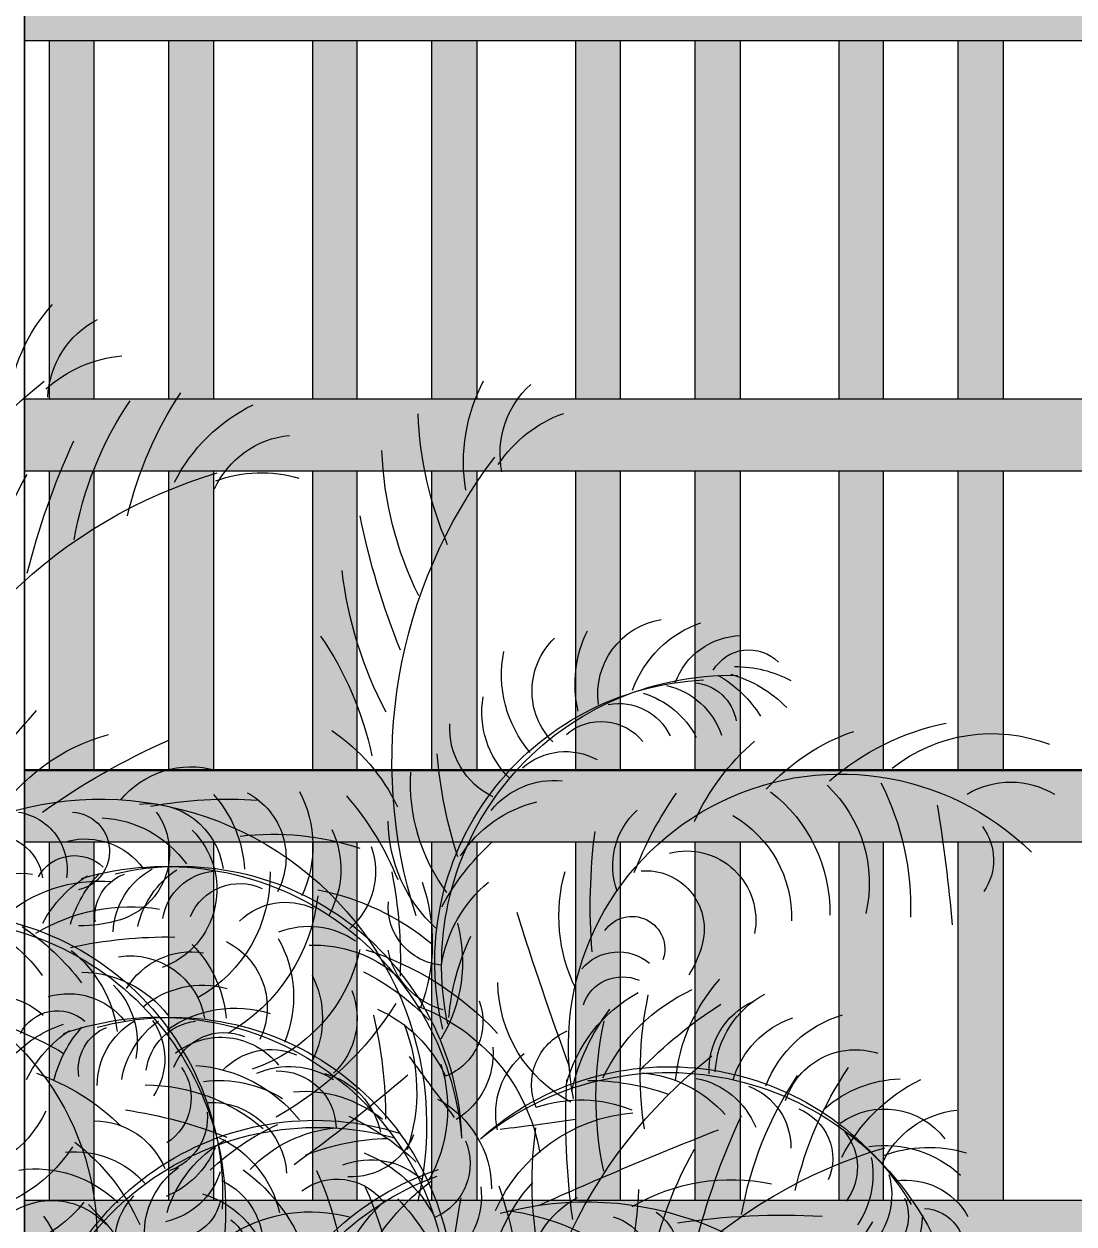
# Model space of a CAD drawing. Header units: metres. Extents: x -44 to 358, y -286 to 66.
# Drawn here: x 188.068 to 189.239, y 6.521 to 7.86 of the extents above; entities that cross this region are included whole.
import ezdxf

# ---------------------------------------------------------------- set-up
doc = ezdxf.new("R2010")
doc.units = ezdxf.units.M
doc.header["$LTSCALE"] = 0.3
doc.header["$PDMODE"] = 3
for name, color, linetype, lineweight in [('A-COLS', 7, 'Continuous', 9), ('A-DOOR', 7, 'Continuous', 5), ('A-DOOR-FRAM', 7, 'Continuous', 9), ('A-GLAZ-CURT', 7, 'Continuous', 9), ('A-GLAZ-CWMG', 7, 'Continuous', 9), ('A-WALL', 7, 'Continuous', 30), ('EL2', 135, 'Continuous', 9), ('madera', 33, 'Continuous', 0)]:
    doc.layers.add(name, color=color, linetype=linetype, lineweight=lineweight)
doc.layers.add('DIMENSIONES', color=7, linetype='Continuous')
doc.layers.add('matas', color=74, linetype='Continuous', lineweight=0, transparency=0.6)
doc.layers.add('PUERTA', color=2, linetype='Continuous', plot=False)
doc.styles.add('ESC100-2mm', font='arial.ttf', dxfattribs={"height": 0.15})
doc.dimstyles.new('DIMS100', dxfattribs={"dimtxt": 0.15, "dimasz": 0.2, "dimexe": 0.1, "dimexo": 0.1, "dimgap": 0.05, "dimtad": 2, "dimzin": 4, "dimdsep": 46, "dimtxsty": 'ESC100-2mm', "dimblk": 'DOTSMALL', "dimcen": 0.1, "dimdle": 0.1, "dimclrd": 256, "dimclre": 256, "dimclrt": 1, "dimadec": 0, "dimazin": 0, "dimtfac": 1, "dimtix": 1, "dimtmove": 2, "dimatfit": 3, "dimfxl": 1, "dimtolj": 1, "dimtzin": 0, "dimlwd": -1, "dimarcsym": 0})

# ---------------------------------------------------------------- blocks, each defined once
blk = doc.blocks.new('_DotSmall')
at = {"layer": 'PUERTA', "color": 0, "linetype": 'Continuous', "const_width": 0.5}
blk.add_lwpolyline([(-0.0625, 0, 1), (0.0625, 0, 1)], format="xyb", close=True, dxfattribs=at)
blk = doc.blocks.new('*D958')
at = {"layer": 'DEFPOINTS', "color": 0, "transparency": 16777216}
for p in [(188.6487, 15.0119), (171.9118, 5.5939), (172.5727, 5.5939)]:
    blk.add_point(p, dxfattribs=at)
at = {"layer": 'DIMENSIONES', "transparency": 16777216}
blk.add_line((171.9118, 15.1119), (171.9118, 5.4939), dxfattribs=at)
at = {"layer": 'DIMENSIONES', "lineweight": -2, "transparency": 16777216}
for p, q in [((172.0118, 15.0119), (171.9118, 15.0119)), ((172.0118, 5.5939), (171.9118, 5.5939))]:
    blk.add_line(p, q, dxfattribs=at)
at = {"layer": 'DIMENSIONES', "transparency": 16777216, "xscale": 0.2, "yscale": 0.2, "zscale": 0.2}
for p, rotation in [((171.9118, 15.0119), 90), ((171.9118, 5.5939), 270)]:
    blk.add_blockref('_DotSmall', p, dxfattribs=dict(at, rotation=rotation))
at = {"layer": 'DIMENSIONES', "color": 5, "transparency": 16777216, "insert": (171.7852, 10.3029), "char_height": 0.15, "attachment_point": 5, "rotation": 90, "style": 'ESC100-2mm'}
blk.add_mtext('\\A1;9.42', dxfattribs=at)
blk = doc.blocks.new('A$C65AF79D4')
at = {"layer": 'matas'}
for centre, radius, start, end in [((1200.9, 2306.3), 204.9, 5.2091, 42.0881), ((1249.9, 2329.7), 108.7, 2.8748, 62.3698), ((1257.3, 2230.3), 153.9, 47.8771, 84.7202), ((719.8, 2269.2), 108.7, 348.52, 48.015), ((666.5, 2258.7), 204.9, 350.8543, 27.7332), ((996.1, 1891.3), 590, 356.5728, 51.6083), ((837.4, 2096.4), 439, 13.1208, 33.7447), ((1027.5, 2142.2), 204.9, 26.9951, 63.8741), ((914.7, 2096.3), 419, 9.821, 34.0275), ((702.3, 2171.1), 153.9, 33.5222, 70.3653), ((486, 2333.7), 439, 336.9799, 357.6038), ((1064.3, 2182.1), 108.7, 24.6609, 84.1559), ((535.6, 1917.5), 872.8, 13.9938, 24.8094), ((548.3, 2288.1), 419, 333.6802, 357.8866), ((365.2, 1907.4), 590, 342.218, 37.2534), ((1108, 2092.6), 153.9, 69.6631, 106.5062), ((991.3, 1680.8), 590, 18.3589, 73.3943), ((977.7, 2014.3), 465.8, 8.0967, 29.6144), ((136.7, 2367.3), 872.8, 337.8529, 348.6685), ((550.8, 2184.7), 465.8, 331.9559, 353.4735), ((551.4, 1948), 129.5, 19.6547, 71.1704), ((625.5, 1986.9), 88.6, 352.1592, 80.7272), ((544.5, 1971.8), 83.8, 19.9483, 88.5078), ((599.8, 1998.9), 140.9, 346.9363, 26.2642), ((1359.7, 1834.6), 389.2, 145.5057, 168.1427), ((705.2, 1990.6), 85.9, 315.9215, 45.9663), ((536.9, 1990.5), 48.4, 30.1694, 135.3023), ((688.2, 2009.3), 138.7, 319.1654, 11.4922), ((553.1, 1881.2), 138, 89.7249, 118.1651), ((597.8, 1869.2), 146.4, 105.6262, 135.8772), ((646.5, 1883.5), 145.5, 120.3021, 147.7859), ((557.7, 1669.7), 339.3, 348.1446, 91.2295), ((604.7, 1946.9), 53.4, 94.4806, 170.6852), ((574.4, 1673.3), 330.6, 346.1854, 87.2635), ((652.6, 1911.3), 87.8, 102.5499, 161.8413), ((692.3, 1886.9), 106, 107.2773, 152.0506), ((740.7, 1965.9), 109.2, 314.5319, 9.3876), ((689.3, 1909.6), 66.3, 79.1062, 154.7686), ((-2378.9, -1334.7), 4997.2, 38.7401, 41.3644), ((246.5, 1661.6), 297.4, 48.7758, 78.4566), ((332.5, 1708.5), 248.6, 42.1907, 70.7976), ((710.2, 1892.1), 62.7, 49.5215, 141.3624), ((798.8, 1946.7), 88.6, 295.3285, 3.5144), ((1150.7, 1758.5), 223.8, 123.9318, 154.4648), ((252.5, 1753.1), 187.6, 51.5901, 111.0854), ((354.1, 1726), 270.9, 24.352, 49.3909), ((884.3, 1178.5), 824.4, 54.3706, 66.1781), ((1226.4, 1717.4), 230.5, 32.6053, 74.6687), ((751.7, 1842.8), 76.8, 48.6926, 118.7456), ((372.8, 1960.3), 531.2, 342.0282, 355.3213), ((1190.8, 1795.2), 106.6, 39.2112, 106.1063), ((429.8, 1574.6), 318.7, 348.8402, 134.6096), ((765, 1790.1), 95.7, 39.2968, 95.4819), ((717.9, 1883.1), 215.6, 323.3826, 3.3335), ((230.5, 1784.5), 99.3, 59.2063, 121.1572), ((670.2, 1737.6), 322.5, 153.1864, 182.1263), ((554.4, 1765.3), 158.4, 133.4271, 192.9223), ((621.4, 1730.7), 179.3, 127.7231, 180.8711), ((274.2, 1626.4), 425, 20.8683, 35.1075), ((1186.6, 1808.8), 138.7, 152.6004, 204.9272), ((1165.2, 1795.6), 85.9, 118.1264, 208.1711), ((2104.4, 1562.8), 1812, 170.6603, 175.1334), ((752.1, 1718.6), 145.8, 32.7526, 76.7092), ((1297, 1481.4), 382.4, 47.675, 193.4443), ((1271.7, 1638.8), 348.7, 139.0081, 157.9474), ((1147.1, 1353.8), 510, 79.703, 93.9422), ((1268.8, 1774.6), 140.9, 137.8284, 177.1563), ((1240.8, 1770.1), 88.6, 83.3655, 171.9334), ((624.4, 1725.7), 137.2, 119.954, 181.9048), ((607.7, 1785.7), 88.9, 340.3764, 47.2716), ((1297.8, 1800.7), 82, 144.2541, 252.6427), ((1332.2, 1802.6), 46.1, 93.356, 257.8398), ((1403.1, 1782), 67.4, 98.9374, 188.9654), ((316.2, 1792.3), 65.8, 143.3298, 214.0989), ((786.5, 1840), 173.2, 312.6012, 359.291), ((1301.4, 1712.5), 129.5, 92.9222, 144.4379), ((35.9, 1738.2), 687, 355.5359, 7.3434), ((1094.5, 1497.7), 325.1, 83.1868, 108.2256), ((1124.3, 1781.5), 109.2, 154.705, 209.5607), ((1258, 1758.1), 97.7, 134.7075, 249.8404), ((1314.6, 1733.4), 83.8, 75.5848, 144.1444), ((1422, 1764), 57.9, 77.3653, 172.5769), ((610.3, 1721.7), 81.4, 75.8728, 191.0057), ((644.5, 1603), 285.9, 28.0585, 47.3288), ((1063.1, 1779), 88.6, 160.5782, 228.7641), ((1327, 1749.3), 48.4, 28.7904, 133.9232), ((657.8, 1711.7), 68.3, 85.4194, 193.8079), ((567.6, 1726.6), 192.1, 333.7706, 15.8339), ((1204, 1454.5), 330.6, 76.8291, 177.9073), ((1220.6, 1436.7), 348.3, 73.5747, 175.0661), ((1476.5, 1675.3), 531.2, 168.7713, 182.0644), ((1262.7, 1775), 164.7, 178.7887, 240.7396), ((1158.3, 1713.3), 66.3, 9.324, 84.9864), ((1149.2, 1692.3), 106, 12.0421, 56.8154), ((1194.1, 1704.8), 87.8, 2.2514, 61.5427), ((1249.9, 1726), 53.4, 353.4074, 69.612), ((1192.3, 1676.5), 145.5, 16.3067, 43.7906), ((1235.2, 1649.3), 146.4, 28.2155, 58.4665), ((1389.2, 1708.7), 68.4, 10.7733, 100.7824), ((739.5, 1644.1), 159.8, 9.0852, 50.0839), ((1123.5, 1695.6), 215.6, 160.7592, 200.7101), ((1133.4, 1702.2), 62.7, 22.7302, 114.5711), ((1297.4, 1594.6), 173.2, 48.2361, 94.9259), ((1099, 1464.7), 298.3, 101.0254, 129.6323), ((1255.7, 1775), 215.1, 186.5578, 239.7058), ((-3163.5, 2981.3), 4164.3, 339.9054, 342.5296), ((891.1, 1737.4), 68.4, 275.1384, 5.1474), ((1079.9, 1666.1), 76.8, 45.3471, 115.4), ((1484.2, 1399.9), 330.6, 81.8203, 182.8985), ((1261.3, 1522), 215.6, 59.0175, 98.9684), ((674, 1688), 38.4, 34.5212, 199.0051), ((1045.7, 1673), 173.2, 164.8016, 211.4914), ((1489.4, 1383.5), 339.3, 83.7795, 186.8644), ((1319.5, 1869.9), 154.5, 252.6427, 271.1094), ((1497, 1567), 159.8, 104.7201, 145.7188), ((615.3, 1585.3), 274.2, 4.7294, 25.4537), ((1052.7, 1619.1), 95.7, 68.6107, 124.7958), ((1218.3, 1171.1), 531.2, 77.6632, 90.9562), ((1547.2, 1476.5), 285.9, 123.6935, 142.9638), ((716.5, 1726.1), 128.8, 193.8079, 212.2747), ((1045.5, 1546.9), 145.8, 87.3834, 131.34), ((1209.1, 1632.2), 138.7, 150.4675, 202.7943), ((1187.2, 1619.7), 85.9, 115.9935, 206.0382), ((1289.9, 1594.9), 140.9, 135.6956, 175.0235), ((689.9, 1628.6), 56.2, 40.1027, 130.1306), ((1093.8, 1347.2), 356.9, 107.6105, 137.2914), ((871.2, 1703.8), 90.1, 285.5473, 349.0911), ((1178.6, 1727.8), 190.1, 192.2619, 251.757), ((1261.9, 1591.5), 88.6, 81.2326, 169.8005), ((1190.1, 1596.3), 88.6, 30.9634, 99.1493), ((1421.6, 1572.2), 145.8, 128.3876, 172.3442), ((1117.3, 1406.2), 285.9, 116.7638, 136.0341), ((1320.3, 1531.6), 129.5, 90.7893, 142.305), ((1619.4, 1350.1), 318.7, 74.0729, 219.8422), ((418.9, 1515.4), 204.9, 5.2091, 42.0881), ((685.2, 1607.3), 48.3, 18.5305, 113.7422), ((670.3, 1650.6), 160.8, 297.8691, 359.4469), ((1145.8, 1607.1), 109.2, 152.5721, 207.4279), ((1176.7, 1536.6), 109.2, 50.1668, 105.0225), ((1349.2, 1578.1), 95.7, 134.9317, 191.1169), ((467.9, 1538.8), 108.7, 2.8748, 62.3698), ((513.2, 1444.8), 215.6, 25.331, 65.2819), ((225.4, 1543.4), 439, 351.3348, 11.9587), ((583.5, 1485.2), 173.2, 14.5496, 61.2394), ((1084.6, 1606.9), 88.6, 158.4453, 226.6312), ((1334.2, 1552), 83.8, 73.4519, 142.0115), ((1423.9, 1545), 88.9, 65.6091, 132.5042), ((495.1, 1546.2), 88.6, 357.2769, 65.4628), ((282.7, 1176.7), 531.2, 43.9766, 57.2697), ((505.9, 1469.5), 244.1, 12.3107, 37.3493), ((1003.6, 1410.3), 225.1, 110.4249, 169.9201), ((917, 1603), 68.4, 158.9452, 248.9543), ((1037.3, 1471.7), 159.8, 114.0087, 155.0074), ((1278.9, 1829.5), 387, 212.0211, 240.9611), ((1138.7, 1480.1), 138.7, 54.8004, 107.1271), ((387.9, 1478), 138.7, 21.1139, 73.4406), ((450.8, 1503.9), 109.2, 16.4803, 71.336), ((1213.3, 1277.5), 330.6, 74.6962, 175.7744), ((1228.1, 1268.9), 339.3, 70.7302, 173.8152), ((1493.8, 1488), 531.2, 166.6384, 179.9315), ((1177.2, 1537.8), 66.3, 7.1912, 82.8535), ((1298.1, 1559.6), 76.8, 144.3276, 214.3805), ((1167.4, 1517.1), 106, 9.9092, 54.6825), ((1212.7, 1527.9), 87.8, 0.1185, 59.4098), ((1347.2, 1567.5), 48.4, 26.6575, 131.7904), ((1554.9, 1199.4), 425, 106.1009, 120.3401), ((297.2, 1514.6), 419, 348.035, 12.2414), ((723.2, 1529.2), 68.4, 337.0868, 67.0959), ((1141.8, 1521.4), 215.6, 158.6263, 198.5772), ((1151.9, 1527.6), 62.7, 20.5973, 112.4383), ((1269.3, 1547), 53.4, 351.2746, 67.4792), ((1209.8, 1499.7), 145.5, 14.1738, 41.6577), ((1251.7, 1470.9), 146.4, 26.0826, 56.3336), ((1298, 1468.5), 138, 43.7946, 72.2348), ((1155.5, 1498.8), 85.9, 51.5565, 141.6012), ((412.3, 1484.2), 85.9, 17.87, 107.9147), ((214.1, 1100.4), 590, 356.5728, 51.6083), ((743.5, 1495.8), 90.1, 347.4958, 51.0395), ((926.9, 1565.2), 90.1, 175.0015, 238.5453), ((-1714.8, 3469.4), 3264.5, 322.6928, 324.2547), ((1097.2, 1493.5), 76.8, 43.2142, 113.2671), ((630.9, 1219.6), 330.6, 48.1338, 149.212), ((55.4, 1305.5), 439, 13.1208, 33.7447), ((1063.2, 1501.7), 173.2, 162.6688, 209.3586), ((1075.4, 1454.8), 95.7, 66.4778, 122.6629), ((1198.1, 1379.1), 173.2, 94.3596, 141.0494), ((1253.1, 1513.5), 62.7, 145.1564, 236.9974), ((632.2, 1195.2), 348.3, 50.9749, 152.4663), ((245.5, 1351.3), 204.9, 26.9951, 63.8741), ((355.5, 1395.1), 140.9, 48.8847, 88.2126), ((132.7, 1305.4), 419, 9.821, 34.0275), ((617.4, 1442.7), 95.7, 101.2452, 157.4304), ((674.4, 1397.7), 145.8, 94.7011, 138.6576), ((725.8, 1248.3), 285.9, 90.0069, 109.2773), ((-121.3, 1489.3), 872.8, 352.2078, 3.0234), ((2349, 3193.5), 2174.4, 229.4951, 233.9681), ((1056.8, 1454.9), 90.1, 104.5595, 168.1032), ((1089.1, 1476.9), 68.4, 88.5031, 178.5122), ((1157.7, 1393.2), 140.9, 82.5712, 121.8991), ((1462.3, 1287.3), 270.9, 109.5847, 134.6235), ((564.7, 1455.7), 76.8, 110.6411, 180.694), ((1058.4, 1375.6), 145.8, 85.2505, 129.2071), ((1245.4, 1313.3), 215.6, 90.3171, 130.268), ((734.2, 1351.5), 159.8, 71.0336, 112.0323), ((957.7, 1407.1), 119.1, 118.0411, 179.9919), ((1167.1, 1419.9), 88.6, 87.7942, 176.3621), ((282.3, 1391.2), 108.7, 24.6609, 84.1559), ((378.1, 1412.1), 88.6, 54.1077, 142.6756), ((501.6, 1442.3), 62.7, 111.4699, 203.3109), ((-246.4, 1126.6), 872.8, 13.9938, 24.8094), ((657.4, 1303.8), 192.9, 23.807, 85.3848), ((1124.9, 1232.3), 285.9, 114.6309, 133.9012), ((1344.5, 973.9), 531.2, 98.3293, 111.6224), ((1237.7, 1491), 66.3, 174.7411, 250.4035), ((1485, 1556.6), 137.2, 205.1866, 267.1375), ((1206.5, 4719.2), 3264.5, 261.7864, 263.3482), ((325.2, 1415.1), 465.8, 346.3107, 7.8284), ((1045.2, 1156.8), 330.6, 6.387, 107.4652), ((1042.7, 1139.8), 339.3, 2.4211, 105.506), ((1005.6, 1319.6), 159.8, 43.5667, 84.5654), ((970.6, 1222.2), 285.9, 46.3217, 65.5921), ((1303.8, 1398.1), 88.6, 90.1362, 158.3221), ((476.3, 1432.1), 66.3, 141.0546, 216.717), ((-1261.3, -3172.1), 4997.2, 65.8433, 68.4675), ((932, 1436.5), 68.4, 156.8123, 246.8214), ((1002.9, 1500), 78.9, 202.1645, 272.9337), ((954.8, 1192), 274.2, 68.1969, 88.9212), ((1213, 1349.9), 129.5, 115.2896, 166.8053), ((1079.2, 1337), 145.8, 16.9414, 60.8979), ((326, 1301.7), 153.9, 69.6631, 106.5062), ((377.5, 1328.4), 129.5, 81.6031, 133.1188), ((209.3, 889.9), 590, 18.3589, 73.3943), ((195.7, 1223.4), 465.8, 8.0967, 29.6144), ((1047.3, 1300.8), 159.8, 111.8758, 152.8745), ((1260, 1496.2), 106, 202.9122, 247.6855), ((1326.6, 1341.3), 109.2, 84.263, 139.1187), ((1477.9, 1264.3), 248.6, 127.4233, 156.0302), ((1479.8, 1554), 179.3, 212.9558, 266.1037), ((497.8, 1424), 106, 169.2257, 213.999), ((980.4, 1351.1), 90.1, 68.822, 132.3658), ((457.6, 1400.4), 87.8, 164.4983, 223.7897), ((796.9, 1115.9), 330.6, 330.6496, 71.7278), ((785, 1103.6), 339.3, 326.6836, 69.7686), ((1444.7, 1250.6), 439, 156.0737, 176.6976), ((1249.6, 1263.3), 204.9, 125.9443, 162.8233), ((1239.7, 1454.2), 87.8, 198.1848, 257.4762), ((1149.6, 1354.4), 95.7, 358.1686, 54.3538), ((1373.3, 1291.7), 138.7, 82.1584, 134.4851), ((353.3, 1333.5), 83.8, 81.8967, 150.4562), ((557.6, 1187.3), 230.5, 59.7085, 101.7719), ((638.3, 1277.2), 204.9, 5.2091, 42.0881), ((1195.6, 1276.4), 389.2, 159.8606, 182.4975), ((940.5, 1398.4), 90.1, 172.8686, 236.4124), ((744.1, 1197.2), 274.2, 32.4594, 53.1838), ((1368.6, 1237.3), 419, 155.791, 179.9974), ((1019.5, 1350.1), 68.4, 52.7657, 142.7748), ((1190.1, 1340.7), 83.8, 115.5832, 184.1427), ((403.6, 1374.9), 53.4, 156.429, 232.6336), ((1055.4, 1417.6), 389.2, 181.6466, 204.2836), ((687.3, 1300.5), 108.7, 2.8748, 62.3698), ((444.7, 1305.1), 439, 351.3348, 11.9587), ((1147.2, 1206.5), 274.2, 136.506, 157.2304), ((1206.5, 1296.4), 108.7, 105.6626, 165.1576), ((1208.9, 1403.1), 53.4, 190.1155, 266.3201), ((1203.1, 1344.5), 76.8, 334.905, 44.9579), ((1353.6, 1307.5), 85.9, 47.6843, 137.729), ((333.3, 1335.7), 48.4, 92.1178, 197.2507), ((727.9, 1009.4), 382.4, 74.7781, 220.5475), ((685.4, 1325.4), 67.4, 126.0406, 216.0685), ((860.2, 1091.6), 292.9, 98.2486, 123.2872), ((859.8, 1271.2), 159.8, 7.8292, 48.8279), ((1050.8, 1207), 173.2, 58.6222, 105.312), ((1517.5, 1174.7), 297.4, 134.0084, 163.6893), ((1439.8, 1490.2), 158.4, 218.6598, 278.1549), ((479.2, 1382.1), 145.5, 182.2505, 209.7343), ((26.8, 1124.4), 439, 13.1208, 33.7447), ((498.6, 551.8), 824.4, 81.4738, 93.2813), ((710.5, 1318), 57.9, 104.4684, 199.6801), ((1172.2, 1331.4), 48.4, 125.8043, 230.9372), ((1531.2, 1257.7), 204.9, 145.0462, 181.9252)]:
    blk.add_arc(centre, radius, start, end, dxfattribs=at)

msp = doc.modelspace()

# ---------------------------------------------------------------- hatches: boundary and pattern name
at = {"layer": 'madera', "transparency": 33554551}
h = msp.add_hatch(color=256, dxfattribs=at)
h.dxf.hatch_style = 1
h.paths.add_polyline_path([(190.0357707, 7.8412887), (189.9899805, 7.8412887), (189.9899805, 7.4412887), (190.0357707, 7.4412887)])
h.paths.add_polyline_path([(189.9067015, 7.8412887), (189.8566685, 7.8412887), (189.8566685, 7.4412887), (189.9067015, 7.4412887)])
h.paths.add_polyline_path([(190.0357707, 7.3612887), (189.9899805, 7.3612887), (189.9899805, 7.0274649), (190.0357707, 7.0274649)])
h.paths.add_polyline_path([(189.9067015, 7.3612887), (189.8566685, 7.3612887), (189.8566685, 7.0274649), (189.9067015, 7.0274649)])
h.paths.add_polyline_path([(189.746612, 7.3612887), (189.6965791, 7.3612887), (189.6965791, 7.0274649), (189.746612, 7.0274649)])
h.paths.add_polyline_path([(189.746612, 7.8412887), (189.6965791, 7.8412887), (189.6965791, 7.4412887), (189.746612, 7.4412887)])
h.paths.add_polyline_path([(189.6133001, 7.8412887), (189.5632671, 7.8412887), (189.5632671, 7.4412887), (189.6133001, 7.4412887)])
h.paths.add_polyline_path([(189.6133001, 7.3612887), (189.5632671, 7.3612887), (189.5632671, 7.0274649), (189.6133001, 7.0274649)])
h.paths.add_polyline_path([(189.4532106, 7.3612887), (189.4031777, 7.3612887), (189.4031777, 7.0274649), (189.4532106, 7.0274649)])
h.paths.add_polyline_path([(189.4532106, 7.8412887), (189.4031777, 7.8412887), (189.4031777, 7.4412887), (189.4532106, 7.4412887)])
h.paths.add_polyline_path([(189.3198987, 7.8412887), (189.2698657, 7.8412887), (189.2698657, 7.4412887), (189.3198987, 7.4412887)])
h.paths.add_polyline_path([(189.3198987, 7.3612887), (189.2698657, 7.3612887), (189.2698657, 7.0274649), (189.3198987, 7.0274649)])
h.paths.add_polyline_path([(189.1598092, 7.3612887), (189.1097763, 7.3612887), (189.1097763, 7.0274649), (189.1598092, 7.0274649)])
h.paths.add_polyline_path([(189.1598092, 7.8412887), (189.1097763, 7.8412887), (189.1097763, 7.4412887), (189.1598092, 7.4412887)])
h.paths.add_polyline_path([(189.0264973, 7.8412887), (188.9764643, 7.8412887), (188.9764643, 7.4412887), (189.0264973, 7.4412887)])
h.paths.add_polyline_path([(189.0264973, 7.3612887), (188.9764643, 7.3612887), (188.9764643, 7.0274649), (189.0264973, 7.0274649)])
h.paths.add_polyline_path([(188.8664078, 7.3612887), (188.8163749, 7.3612887), (188.8163749, 7.0274649), (188.8664078, 7.0274649)])
h.paths.add_polyline_path([(188.8664078, 7.8412887), (188.8163749, 7.8412887), (188.8163749, 7.4412887), (188.8664078, 7.4412887)])
h.paths.add_polyline_path([(188.7330959, 7.8412887), (188.6830629, 7.8412887), (188.6830629, 7.4412887), (188.7330959, 7.4412887)])
h.paths.add_polyline_path([(188.7330959, 7.3612887), (188.6830629, 7.3612887), (188.6830629, 7.0274649), (188.7330959, 7.0274649)])
h.paths.add_polyline_path([(188.5730064, 7.3612887), (188.5229735, 7.3612887), (188.5229735, 7.0274649), (188.5730064, 7.0274649)])
h.paths.add_polyline_path([(188.5730064, 7.8412887), (188.5229735, 7.8412887), (188.5229735, 7.4412887), (188.5730064, 7.4412887)])
h.paths.add_polyline_path([(188.4396945, 7.3612887), (188.3896615, 7.3612887), (188.3896615, 7.0274649), (188.4396945, 7.0274649)])
h.paths.add_polyline_path([(188.4396945, 7.8412887), (188.3896615, 7.8412887), (188.3896615, 7.4412887), (188.4396945, 7.4412887)])
h.paths.add_polyline_path([(188.279605, 7.8412887), (188.2295721, 7.8412887), (188.2295721, 7.4412887), (188.279605, 7.4412887)])
h.paths.add_polyline_path([(188.279605, 7.3612887), (188.2295721, 7.3612887), (188.2295721, 7.0274649), (188.279605, 7.0274649)])
h.paths.add_polyline_path([(188.1462931, 7.3612887), (188.0962601, 7.3612887), (188.0962601, 7.0274649), (188.1462931, 7.0274649)])
h.paths.add_polyline_path([(188.1462931, 7.8412887), (188.0962601, 7.8412887), (188.0962601, 7.4412887), (188.1462931, 7.4412887)])
h.paths.add_polyline_path([(188.068746, 7.9212887), (188.068746, 7.8412887), (188.1462931, 7.8412887), (188.2295721, 7.8412887), (188.279605, 7.8412887), (188.3346333, 7.8412887), (188.3896615, 7.8412887), (188.4396945, 7.8412887), (188.5229735, 7.8412887), (188.5730064, 7.8412887), (188.6280347, 7.8412887), (188.6830629, 7.8412887), (188.7330959, 7.8412887), (188.8163749, 7.8412887), (188.8664078, 7.8412887), (188.9214361, 7.8412887), (188.9764643, 7.8412887), (189.0264973, 7.8412887), (189.1097763, 7.8412887), (189.1598092, 7.8412887), (189.2148375, 7.8412887), (189.2698657, 7.8412887), (189.3198987, 7.8412887), (189.4031777, 7.8412887), (189.4532106, 7.8412887), (189.5082389, 7.8412887), (189.5632671, 7.8412887), (189.6133001, 7.8412887), (189.6965791, 7.8412887), (189.746612, 7.8412887), (189.8016403, 7.8412887), (189.8566685, 7.8412887), (189.9067015, 7.8412887), (189.9899805, 7.8412887), (190.0632848, 7.8412887), (190.0632848, 7.9212887)])
h.paths.add_polyline_path([(188.068746, 7.4412887), (188.068746, 7.3612887), (188.1462931, 7.3612887), (188.2295721, 7.3612887), (188.279605, 7.3612887), (188.3346333, 7.3612887), (188.3896615, 7.3612887), (188.4396945, 7.3612887), (188.5229735, 7.3612887), (188.5730064, 7.3612887), (188.6280347, 7.3612887), (188.6830629, 7.3612887), (188.7330959, 7.3612887), (188.8163749, 7.3612887), (188.8664078, 7.3612887), (188.9214361, 7.3612887), (188.9764643, 7.3612887), (189.0264973, 7.3612887), (189.1097763, 7.3612887), (189.1598092, 7.3612887), (189.2148375, 7.3612887), (189.2698657, 7.3612887), (189.3198987, 7.3612887), (189.4031777, 7.3612887), (189.4532106, 7.3612887), (189.5082389, 7.3612887), (189.5632671, 7.3612887), (189.6133001, 7.3612887), (189.6965791, 7.3612887), (189.746612, 7.3612887), (189.8016403, 7.3612887), (189.8566685, 7.3612887), (189.9067015, 7.3612887), (189.9899805, 7.3612887), (190.0632848, 7.3612887), (190.0632848, 7.4412887), (189.9899805, 7.4412887), (189.9067015, 7.4412887), (189.8566685, 7.4412887), (189.8016403, 7.4412887), (189.746612, 7.4412887), (189.6965791, 7.4412887), (189.6133001, 7.4412887), (189.5632671, 7.4412887), (189.5082389, 7.4412887), (189.4532106, 7.4412887), (189.4031777, 7.4412887), (189.3198987, 7.4412887), (189.2698657, 7.4412887), (189.2148375, 7.4412887), (189.1598092, 7.4412887), (189.1097763, 7.4412887), (189.0264973, 7.4412887), (188.9764643, 7.4412887), (188.9214361, 7.4412887), (188.8664078, 7.4412887), (188.8163749, 7.4412887), (188.7330959, 7.4412887), (188.6830629, 7.4412887), (188.6280347, 7.4412887), (188.5730064, 7.4412887), (188.5229735, 7.4412887), (188.4396945, 7.4412887), (188.3896615, 7.4412887), (188.3346333, 7.4412887), (188.279605, 7.4412887), (188.2295721, 7.4412887), (188.1462931, 7.4412887)])
h = msp.add_hatch(color=256, dxfattribs=at)
h.dxf.hatch_style = 1
h.paths.add_polyline_path([(190.0357707, 6.9474649), (189.9899805, 6.9474649), (189.9899805, 6.5474649), (190.0357707, 6.5474649)])
h.paths.add_polyline_path([(189.9067015, 6.9474649), (189.8566685, 6.9474649), (189.8566685, 6.5474649), (189.9067015, 6.5474649)])
h.paths.add_polyline_path([(190.0357707, 6.4674649), (189.9899805, 6.4674649), (189.9899805, 6.0951125), (190.0357707, 6.0951125)])
h.paths.add_polyline_path([(189.9067015, 6.4674649), (189.8566685, 6.4674649), (189.8566685, 6.0951125), (189.9067015, 6.0951125)])
h.paths.add_polyline_path([(189.746612, 6.4674649), (189.6965791, 6.4674649), (189.6965791, 6.0951125), (189.746612, 6.0951125)])
h.paths.add_polyline_path([(189.746612, 6.9474649), (189.6965791, 6.9474649), (189.6965791, 6.5474649), (189.746612, 6.5474649)])
h.paths.add_polyline_path([(189.6133001, 6.9474649), (189.5632671, 6.9474649), (189.5632671, 6.5474649), (189.6133001, 6.5474649)])
h.paths.add_polyline_path([(189.6133001, 6.4674649), (189.5632671, 6.4674649), (189.5632671, 6.0951125), (189.6133001, 6.0951125)])
h.paths.add_polyline_path([(189.4532106, 6.4674649), (189.4031777, 6.4674649), (189.4031777, 6.0951125), (189.4532106, 6.0951125)])
h.paths.add_polyline_path([(189.4532106, 6.9474649), (189.4031777, 6.9474649), (189.4031777, 6.5474649), (189.4532106, 6.5474649)])
h.paths.add_polyline_path([(189.3198987, 6.9474649), (189.2698657, 6.9474649), (189.2698657, 6.5474649), (189.3198987, 6.5474649)])
h.paths.add_polyline_path([(189.3198987, 6.4674649), (189.2698657, 6.4674649), (189.2698657, 6.0951125), (189.3198987, 6.0951125)])
h.paths.add_polyline_path([(189.1598092, 6.4674649), (189.1097763, 6.4674649), (189.1097763, 6.0951125), (189.1598092, 6.0951125)])
h.paths.add_polyline_path([(189.1598092, 6.9474649), (189.1097763, 6.9474649), (189.1097763, 6.5474649), (189.1598092, 6.5474649)])
h.paths.add_polyline_path([(189.0264973, 6.9474649), (188.9764643, 6.9474649), (188.9764643, 6.5474649), (189.0264973, 6.5474649)])
h.paths.add_polyline_path([(189.0264973, 6.4674649), (188.9764643, 6.4674649), (188.9764643, 6.0951125), (189.0264973, 6.0951125)])
h.paths.add_polyline_path([(188.8664078, 6.4674649), (188.8163749, 6.4674649), (188.8163749, 6.0951125), (188.8664078, 6.0951125)])
h.paths.add_polyline_path([(188.8664078, 6.9474649), (188.8163749, 6.9474649), (188.8163749, 6.5474649), (188.8664078, 6.5474649)])
h.paths.add_polyline_path([(188.7330959, 6.9474649), (188.6830629, 6.9474649), (188.6830629, 6.5474649), (188.7330959, 6.5474649)])
h.paths.add_polyline_path([(188.7330959, 6.4674649), (188.6830629, 6.4674649), (188.6830629, 6.0951125), (188.7330959, 6.0951125)])
h.paths.add_polyline_path([(188.5730064, 6.4674649), (188.5229735, 6.4674649), (188.5229735, 6.0951125), (188.5730064, 6.0951125)])
h.paths.add_polyline_path([(188.5730064, 6.9474649), (188.5229735, 6.9474649), (188.5229735, 6.5474649), (188.5730064, 6.5474649)])
h.paths.add_polyline_path([(188.4396945, 6.4674649), (188.3896615, 6.4674649), (188.3896615, 6.0951125), (188.4396945, 6.0951125)])
h.paths.add_polyline_path([(188.4396945, 6.9474649), (188.3896615, 6.9474649), (188.3896615, 6.5474649), (188.4396945, 6.5474649)])
h.paths.add_polyline_path([(188.279605, 6.9474649), (188.2295721, 6.9474649), (188.2295721, 6.5474649), (188.279605, 6.5474649)])
h.paths.add_polyline_path([(188.279605, 6.4674649), (188.2295721, 6.4674649), (188.2295721, 6.0951125), (188.279605, 6.0951125)])
h.paths.add_polyline_path([(188.1462931, 6.4674649), (188.0962601, 6.4674649), (188.0962601, 6.0951125), (188.1462931, 6.0951125)])
h.paths.add_polyline_path([(188.1462931, 6.9474649), (188.0962601, 6.9474649), (188.0962601, 6.5474649), (188.1462931, 6.5474649)])
h.paths.add_polyline_path([(188.068746, 7.0274649), (188.068746, 6.9474649), (188.1462931, 6.9474649), (188.2295721, 6.9474649), (188.279605, 6.9474649), (188.3346333, 6.9474649), (188.3896615, 6.9474649), (188.4396945, 6.9474649), (188.5229735, 6.9474649), (188.5730064, 6.9474649), (188.6280347, 6.9474649), (188.6830629, 6.9474649), (188.7330959, 6.9474649), (188.8163749, 6.9474649), (188.8664078, 6.9474649), (188.9214361, 6.9474649), (188.9764643, 6.9474649), (189.0264973, 6.9474649), (189.1097763, 6.9474649), (189.1598092, 6.9474649), (189.2148375, 6.9474649), (189.2698657, 6.9474649), (189.3198987, 6.9474649), (189.4031777, 6.9474649), (189.4532106, 6.9474649), (189.5082389, 6.9474649), (189.5632671, 6.9474649), (189.6133001, 6.9474649), (189.6965791, 6.9474649), (189.746612, 6.9474649), (189.8016403, 6.9474649), (189.8566685, 6.9474649), (189.9067015, 6.9474649), (189.9899805, 6.9474649), (190.0632848, 6.9474649), (190.0632848, 7.0274649)])
h.paths.add_polyline_path([(188.068746, 6.5474649), (188.068746, 6.4674649), (188.1462931, 6.4674649), (188.2295721, 6.4674649), (188.279605, 6.4674649), (188.3346333, 6.4674649), (188.3896615, 6.4674649), (188.4396945, 6.4674649), (188.5229735, 6.4674649), (188.5730064, 6.4674649), (188.6280347, 6.4674649), (188.6830629, 6.4674649), (188.7330959, 6.4674649), (188.8163749, 6.4674649), (188.8664078, 6.4674649), (188.9214361, 6.4674649), (188.9764643, 6.4674649), (189.0264973, 6.4674649), (189.1097763, 6.4674649), (189.1598092, 6.4674649), (189.2148375, 6.4674649), (189.2698657, 6.4674649), (189.3198987, 6.4674649), (189.4031777, 6.4674649), (189.4532106, 6.4674649), (189.5082389, 6.4674649), (189.5632671, 6.4674649), (189.6133001, 6.4674649), (189.6965791, 6.4674649), (189.746612, 6.4674649), (189.8016403, 6.4674649), (189.8566685, 6.4674649), (189.9067015, 6.4674649), (189.9899805, 6.4674649), (190.0632848, 6.4674649), (190.0632848, 6.5474649), (189.9899805, 6.5474649), (189.9067015, 6.5474649), (189.8566685, 6.5474649), (189.8016403, 6.5474649), (189.746612, 6.5474649), (189.6965791, 6.5474649), (189.6133001, 6.5474649), (189.5632671, 6.5474649), (189.5082389, 6.5474649), (189.4532106, 6.5474649), (189.4031777, 6.5474649), (189.3198987, 6.5474649), (189.2698657, 6.5474649), (189.2148375, 6.5474649), (189.1598092, 6.5474649), (189.1097763, 6.5474649), (189.0264973, 6.5474649), (188.9764643, 6.5474649), (188.9214361, 6.5474649), (188.8664078, 6.5474649), (188.8163749, 6.5474649), (188.7330959, 6.5474649), (188.6830629, 6.5474649), (188.6280347, 6.5474649), (188.5730064, 6.5474649), (188.5229735, 6.5474649), (188.4396945, 6.5474649), (188.3896615, 6.5474649), (188.3346333, 6.5474649), (188.279605, 6.5474649), (188.2295721, 6.5474649), (188.1462931, 6.5474649)])

# ---------------------------------------------------------------- linework, layer by layer
at = {"layer": 'A-COLS'}
msp.add_line((188.068746, 5.5939341), (188.068746, 8.7939341), dxfattribs=at)
at = {"layer": 'A-DOOR'}
msp.add_line((188.3162222, 6.9874649), (188.3162028, 6.9874649), dxfattribs=at)
at = {"layer": 'A-DOOR-FRAM'}
msp.add_line((188.3162028, 6.9874649), (188.3162028, 6.987461), dxfattribs=at)
at = {"layer": 'A-GLAZ-CURT'}
for p, q in [((188.0962601, 7.8412887), (188.1462931, 7.8412887)), ((188.0962601, 7.8412887), (188.0962601, 7.4412887)), ((188.1462931, 7.4412887), (188.1462931, 7.8412887)), ((188.2295721, 7.8412887), (188.279605, 7.8412887)), ((188.2295721, 7.4412887), (188.2295721, 7.8412887)), ((188.279605, 7.8412887), (188.279605, 7.4412887)), ((188.3896615, 7.8412887), (188.4396945, 7.8412887)), ((188.3896615, 7.8412887), (188.3896615, 7.4412887)), ((188.4396945, 7.4412887), (188.4396945, 7.8412887)), ((188.5229735, 7.8412887), (188.5730064, 7.8412887)), ((188.5229735, 7.4412887), (188.5229735, 7.8412887)), ((188.5730064, 7.8412887), (188.5730064, 7.4412887)), ((188.6830629, 7.8412887), (188.7330959, 7.8412887)), ((188.6830629, 7.8412887), (188.6830629, 7.4412887)), ((188.7330959, 7.4412887), (188.7330959, 7.8412887)), ((188.8163749, 7.8412887), (188.8664078, 7.8412887)), ((188.8163749, 7.4412887), (188.8163749, 7.8412887)), ((188.8664078, 7.8412887), (188.8664078, 7.4412887)), ((188.9764643, 7.8412887), (189.0264973, 7.8412887)), ((188.9764643, 7.8412887), (188.9764643, 7.4412887)), ((189.0264973, 7.4412887), (189.0264973, 7.8412887)), ((189.1097763, 7.8412887), (189.1598092, 7.8412887)), ((189.1097763, 7.4412887), (189.1097763, 7.8412887)), ((189.1598092, 7.8412887), (189.1598092, 7.4412887)), ((188.1462931, 7.4412887), (188.0962601, 7.4412887)), ((188.279605, 7.4412887), (188.2295721, 7.4412887)), ((188.4396945, 7.4412887), (188.3896615, 7.4412887)), ((188.5730064, 7.4412887), (188.5229735, 7.4412887)), ((188.7330959, 7.4412887), (188.6830629, 7.4412887)), ((188.8664078, 7.4412887), (188.8163749, 7.4412887)), ((189.0264973, 7.4412887), (188.9764643, 7.4412887)), ((189.1598092, 7.4412887), (189.1097763, 7.4412887)), ((188.0962601, 7.3612887), (188.1462931, 7.3612887)), ((188.0962601, 7.3612887), (188.0962601, 7.0274649)), ((188.1462931, 7.0274649), (188.1462931, 7.3612887)), ((188.2295721, 7.3612887), (188.279605, 7.3612887)), ((188.2295721, 7.0274649), (188.2295721, 7.3612887)), ((188.279605, 7.3612887), (188.279605, 7.0274649)), ((188.3896615, 7.3612887), (188.4396945, 7.3612887)), ((188.3896615, 7.3612887), (188.3896615, 7.0274649)), ((188.4396945, 7.0274649), (188.4396945, 7.3612887)), ((188.5229735, 7.3612887), (188.5730064, 7.3612887)), ((188.5229735, 7.0274649), (188.5229735, 7.3612887)), ((188.5730064, 7.3612887), (188.5730064, 7.0274649)), ((188.6830629, 7.3612887), (188.7330959, 7.3612887)), ((188.6830629, 7.3612887), (188.6830629, 7.0274649)), ((188.7330959, 7.0274649), (188.7330959, 7.3612887)), ((188.8163749, 7.3612887), (188.8664078, 7.3612887)), ((188.8163749, 7.0274649), (188.8163749, 7.3612887)), ((188.8664078, 7.3612887), (188.8664078, 7.0274649)), ((188.9764643, 7.3612887), (189.0264973, 7.3612887)), ((188.9764643, 7.3612887), (188.9764643, 7.0274649)), ((189.0264973, 7.0274649), (189.0264973, 7.3612887)), ((189.1097763, 7.3612887), (189.1598092, 7.3612887)), ((189.1097763, 7.0274649), (189.1097763, 7.3612887)), ((189.1598092, 7.3612887), (189.1598092, 7.0274649)), ((188.0962601, 6.9474649), (188.1462931, 6.9474649)), ((188.0962601, 6.9474649), (188.0962601, 6.5474649)), ((188.1462931, 6.5474649), (188.1462931, 6.9474649)), ((188.2295721, 6.9474649), (188.279605, 6.9474649)), ((188.2295721, 6.5474649), (188.2295721, 6.9474649)), ((188.279605, 6.9474649), (188.279605, 6.5474649)), ((188.3896615, 6.9474649), (188.4396945, 6.9474649)), ((188.3896615, 6.9474649), (188.3896615, 6.5474649)), ((188.4396945, 6.5474649), (188.4396945, 6.9474649)), ((188.5229735, 6.9474649), (188.5730064, 6.9474649)), ((188.5229735, 6.5474649), (188.5229735, 6.9474649)), ((188.5730064, 6.9474649), (188.5730064, 6.5474649)), ((188.6830629, 6.9474649), (188.7330959, 6.9474649)), ((188.6830629, 6.9474649), (188.6830629, 6.5474649)), ((188.7330959, 6.5474649), (188.7330959, 6.9474649)), ((188.8163749, 6.9474649), (188.8664078, 6.9474649)), ((188.8163749, 6.5474649), (188.8163749, 6.9474649)), ((188.8664078, 6.9474649), (188.8664078, 6.5474649)), ((188.9764643, 6.9474649), (189.0264973, 6.9474649)), ((188.9764643, 6.9474649), (188.9764643, 6.5474649)), ((189.0264973, 6.5474649), (189.0264973, 6.9474649)), ((189.1097763, 6.9474649), (189.1598092, 6.9474649)), ((189.1097763, 6.5474649), (189.1097763, 6.9474649)), ((189.1598092, 6.9474649), (189.1598092, 6.5474649)), ((188.1462931, 6.5474649), (188.0962601, 6.5474649)), ((188.279605, 6.5474649), (188.2295721, 6.5474649)), ((188.4396945, 6.5474649), (188.3896615, 6.5474649)), ((188.5730064, 6.5474649), (188.5229735, 6.5474649)), ((188.7330959, 6.5474649), (188.6830629, 6.5474649)), ((188.8664078, 6.5474649), (188.8163749, 6.5474649)), ((189.0264973, 6.5474649), (188.9764643, 6.5474649)), ((189.1598092, 6.5474649), (189.1097763, 6.5474649))]:
    msp.add_line(p, q, dxfattribs=at)
at = {"layer": 'A-GLAZ-CWMG'}
for p, q in [((188.068746, 7.8412887), (188.0962601, 7.8412887)), ((188.1462931, 7.8412887), (188.2295721, 7.8412887)), ((188.279605, 7.8412887), (188.3346333, 7.8412887)), ((188.3346333, 7.8412887), (188.3896615, 7.8412887)), ((188.4396945, 7.8412887), (188.5229735, 7.8412887)), ((188.5730064, 7.8412887), (188.6280347, 7.8412887)), ((188.6280347, 7.8412887), (188.6830629, 7.8412887)), ((188.7330959, 7.8412887), (188.8163749, 7.8412887)), ((188.8664078, 7.8412887), (188.9214361, 7.8412887)), ((188.9214361, 7.8412887), (188.9764643, 7.8412887)), ((189.0264973, 7.8412887), (189.1097763, 7.8412887)), ((189.1598092, 7.8412887), (189.2148375, 7.8412887)), ((189.2148375, 7.8412887), (189.2698657, 7.8412887)), ((188.0962601, 7.4412887), (188.068746, 7.4412887)), ((188.2295721, 7.4412887), (188.1462931, 7.4412887)), ((188.3346333, 7.4412887), (188.279605, 7.4412887)), ((188.3896615, 7.4412887), (188.3346333, 7.4412887)), ((188.5229735, 7.4412887), (188.4396945, 7.4412887)), ((188.6280347, 7.4412887), (188.5730064, 7.4412887)), ((188.6830629, 7.4412887), (188.6280347, 7.4412887)), ((188.8163749, 7.4412887), (188.7330959, 7.4412887)), ((188.9214361, 7.4412887), (188.8664078, 7.4412887)), ((188.9764643, 7.4412887), (188.9214361, 7.4412887)), ((189.1097763, 7.4412887), (189.0264973, 7.4412887)), ((189.2148375, 7.4412887), (189.1598092, 7.4412887)), ((189.2698657, 7.4412887), (189.2148375, 7.4412887)), ((188.068746, 7.3612887), (188.0962601, 7.3612887)), ((188.1462931, 7.3612887), (188.2295721, 7.3612887)), ((188.279605, 7.3612887), (188.3346333, 7.3612887)), ((188.3346333, 7.3612887), (188.3896615, 7.3612887)), ((188.4396945, 7.3612887), (188.5229735, 7.3612887)), ((188.5730064, 7.3612887), (188.6280347, 7.3612887)), ((188.6280347, 7.3612887), (188.6830629, 7.3612887)), ((188.7330959, 7.3612887), (188.8163749, 7.3612887)), ((188.8664078, 7.3612887), (188.9214361, 7.3612887)), ((188.9214361, 7.3612887), (188.9764643, 7.3612887)), ((189.0264973, 7.3612887), (189.1097763, 7.3612887)), ((189.1598092, 7.3612887), (189.2148375, 7.3612887)), ((189.2148375, 7.3612887), (189.2698657, 7.3612887)), ((188.068746, 6.9474649), (188.0962601, 6.9474649)), ((188.1462931, 6.9474649), (188.2295721, 6.9474649)), ((188.279605, 6.9474649), (188.3346333, 6.9474649)), ((188.3346333, 6.9474649), (188.3896615, 6.9474649)), ((188.4396945, 6.9474649), (188.5229735, 6.9474649)), ((188.5730064, 6.9474649), (188.6280347, 6.9474649)), ((188.6280347, 6.9474649), (188.6830629, 6.9474649)), ((188.7330959, 6.9474649), (188.8163749, 6.9474649)), ((188.8664078, 6.9474649), (188.9214361, 6.9474649)), ((188.9214361, 6.9474649), (188.9764643, 6.9474649)), ((189.0264973, 6.9474649), (189.1097763, 6.9474649)), ((189.1598092, 6.9474649), (189.2148375, 6.9474649)), ((189.2148375, 6.9474649), (189.2698657, 6.9474649)), ((188.0962601, 6.5474649), (188.068746, 6.5474649)), ((188.2295721, 6.5474649), (188.1462931, 6.5474649)), ((188.3346333, 6.5474649), (188.279605, 6.5474649)), ((188.3896615, 6.5474649), (188.3346333, 6.5474649)), ((188.5229735, 6.5474649), (188.4396945, 6.5474649)), ((188.6280347, 6.5474649), (188.5730064, 6.5474649)), ((188.6830629, 6.5474649), (188.6280347, 6.5474649)), ((188.8163749, 6.5474649), (188.7330959, 6.5474649)), ((188.9214361, 6.5474649), (188.8664078, 6.5474649)), ((188.9764643, 6.5474649), (188.9214361, 6.5474649)), ((189.1097763, 6.5474649), (189.0264973, 6.5474649)), ((189.2148375, 6.5474649), (189.1598092, 6.5474649)), ((189.2698657, 6.5474649), (189.2148375, 6.5474649))]:
    msp.add_line(p, q, dxfattribs=at)
at = {"layer": 'A-WALL'}
msp.add_line((188.068746, 7.0274649), (193.468746, 7.0274649), dxfattribs=at)
at = {"layer": 'EL2'}
msp.add_line((188.068746, 8.7939341), (188.068746, 5.9939341), dxfattribs=at)

# ---------------------------------------------------------------- block references
at = {"layer": 'matas', "xscale": -0.0009516181409652221, "yscale": 0.0009516181409652221, "zscale": 0.0009516181409652221}
msp.add_blockref('A$C65AF79D4', (189.3873739, 5.2213243), dxfattribs=at)

# ---------------------------------------------------------------- dimensions: what is measured, and where the dimension line sits
at = {"layer": 'DIMENSIONES'}
dim = msp.add_linear_dim(base=(171.9117567, 5.5939341), p1=(188.6487444, 15.011925), p2=(172.5727488, 5.5939341), angle=90, dimstyle='DIMS100', override={"dimexe": 0, "dimclrt": 5, "dimfxl": 0.1, "dimfxlon": 1}, dxfattribs=at)
dim.commit()
dim.dimension.update_dxf_attribs({"geometry": '*D958', "text_midpoint": (171.7851708, 10.3029296)})

doc.saveas('drawing.dxf')
